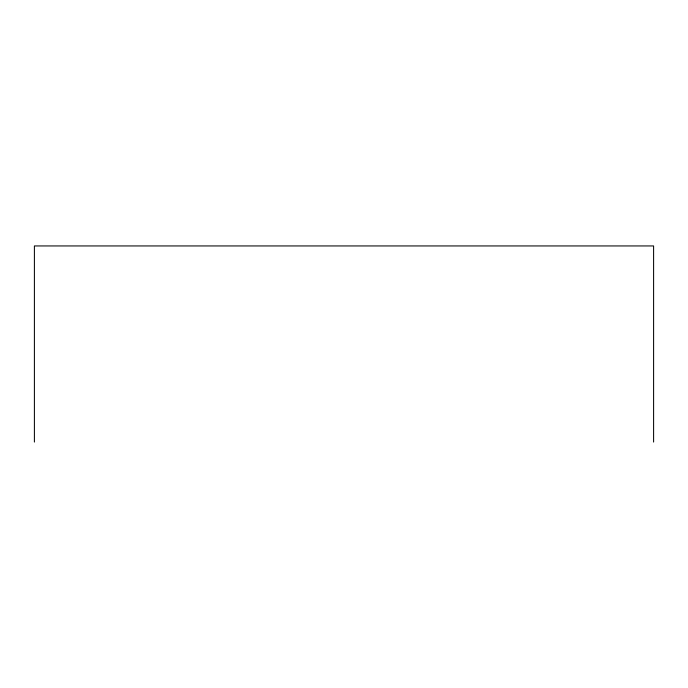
<?xml version="1.0" encoding="UTF-8"?>
<svg xmlns="http://www.w3.org/2000/svg" width="688" height="688" viewBox="0 0 688 688"><rect width="100%" height="100%" fill="white"/><g stroke="black" fill="none" stroke-linecap="round" stroke-linejoin="round"><path stroke-width="1.03" d="M653.6 442.057L653.6 245.943L34.4 245.943L34.4 442.057"/></g></svg>
